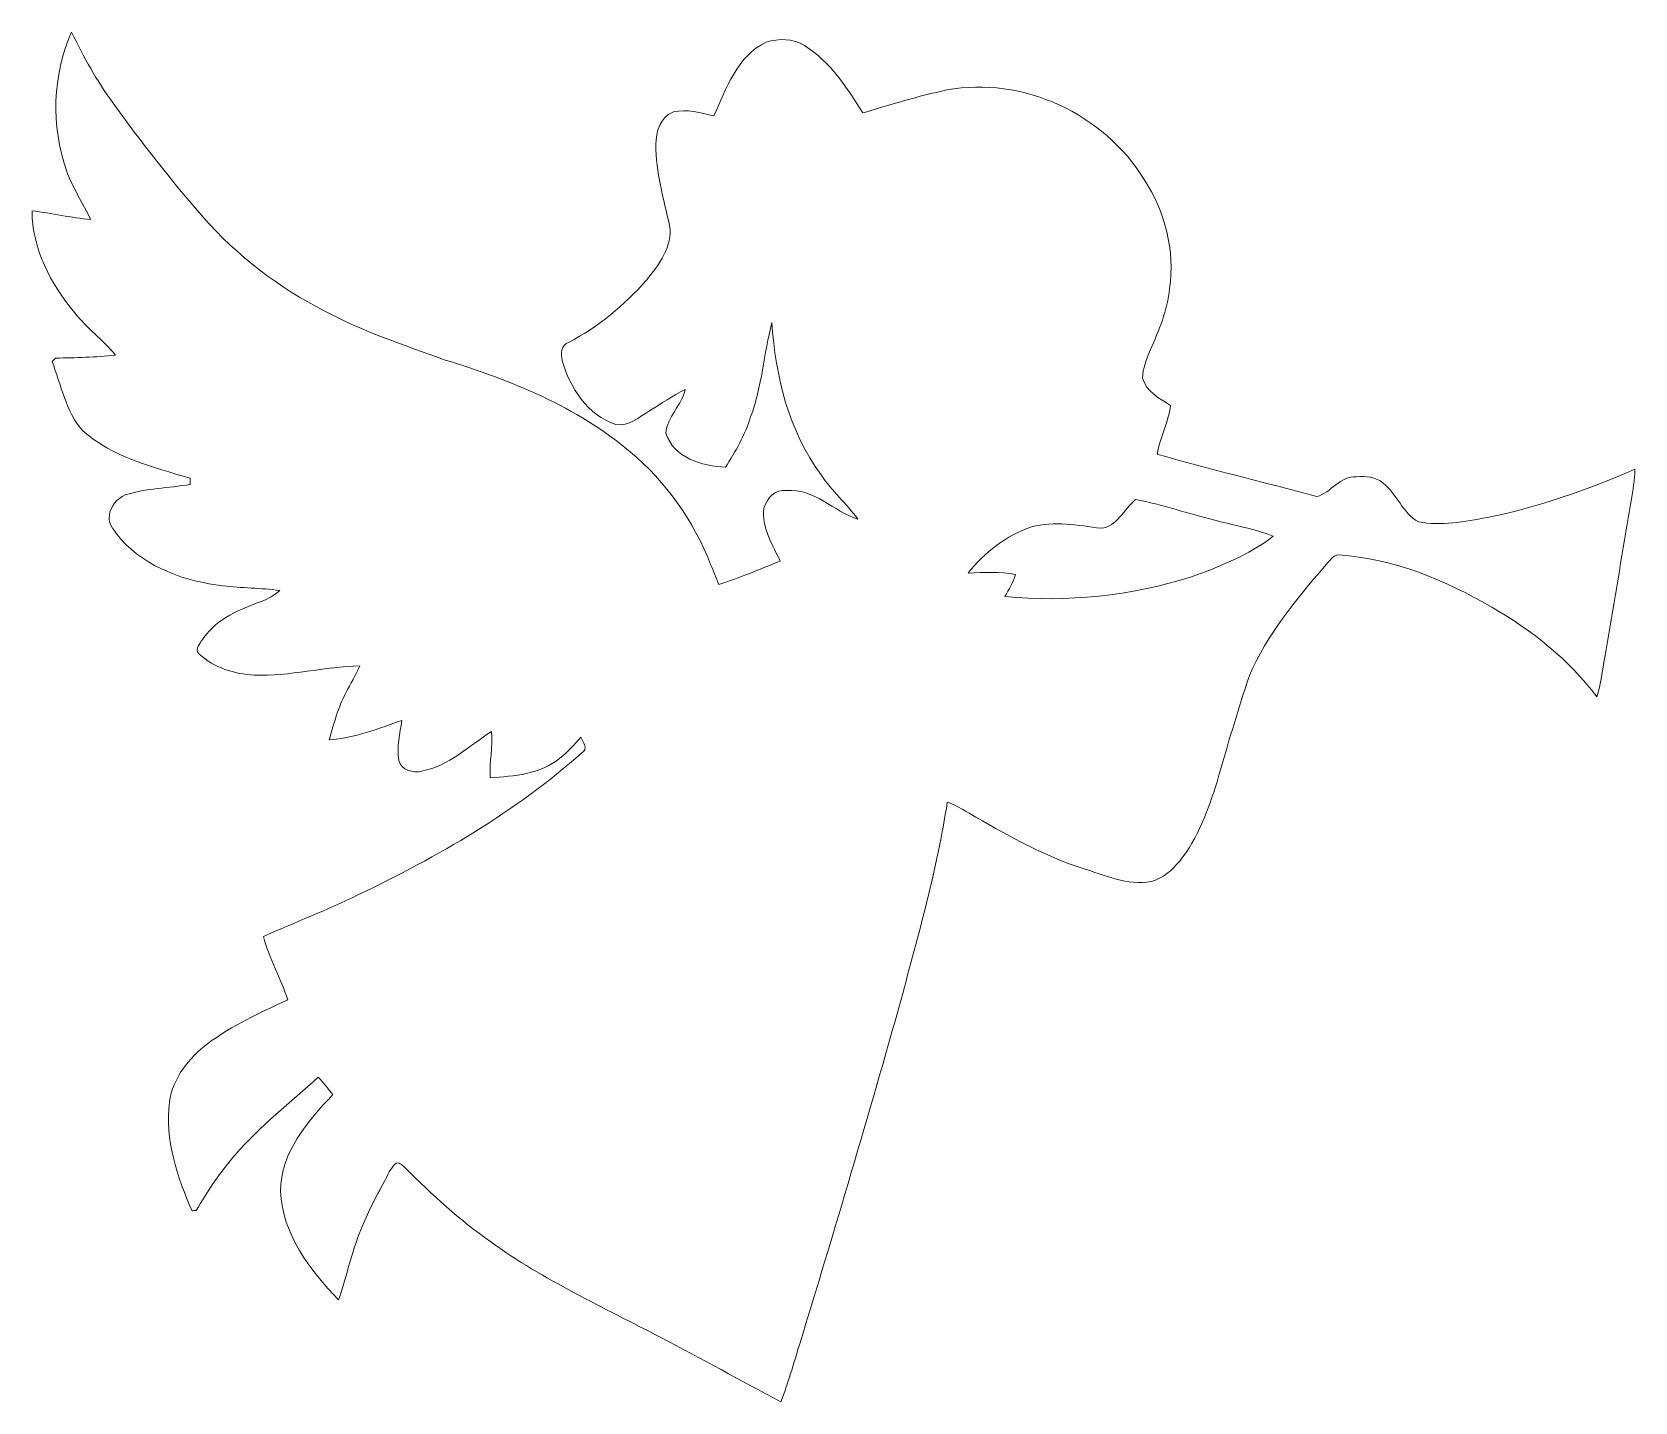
# Model space of a CAD drawing. Header units: centimetres. Extents: x -16.4 to 16.4, y -14 to 14.
import ezdxf

# ---------------------------------------------------------------- set-up
doc = ezdxf.new("R2010")
doc.units = ezdxf.units.CM
doc.header["$MEASUREMENT"] = 0
doc.layers.add('Layer 1', color=7, linetype='Continuous')

msp = doc.modelspace()

# ---------------------------------------------------------------- linework, layer by layer
at = {"layer": 'Layer 1', "color": 252, "lineweight": 9}
for points, knots in [([(-15.6628, 11.1626), (-15.9743, 12.07665), (-15.95243, 13.1057), (-15.55626, 13.99082), (-15.55626, 13.99082), (-15.31496, 13.48388), (-15.03803, 12.99457), (-14.7096, 12.53879), (-14.7096, 12.53879), (-14.13175, 11.73727), (-13.5225, 10.95728), (-12.87303, 10.21256), (-12.87303, 10.21256), (-12.17559, 9.42164), (-11.32716, 8.76582), (-10.38525, 8.29134), (-10.38525, 8.29134), (-9.60525, 7.86871), (-8.75788, 7.59319), (-7.92674, 7.29192), (-7.92674, 7.29192), (-6.58265, 6.87705), (-5.23963, 6.33801), (-4.15519, 5.41867), (-4.15519, 5.41867), (-3.41894, 4.80978), (-2.8552, 4.00156), (-2.50842, 3.11362), (-2.50842, 3.11362), (-2.45374, 2.9771), (-2.39871, 2.83987), (-2.33909, 2.70511), (-2.33909, 2.70511), (-1.9147, 2.84304), (-1.50371, 3.01872), (-1.08955, 3.18347), (-1.08955, 3.18347), (-1.24654, 3.52708), (-1.47161, 3.86857), (-1.42187, 4.26438), (-1.42187, 4.26438), (-1.35978, 4.45806), (-1.19715, 4.66373), (-0.96502, 4.62422), (-0.96502, 4.62422), (-0.39599, 4.67713), (-0.003, 4.20018), (0.49689, 4.04143), (0.49689, 4.04143), (0.26229, 4.35611), (-0.03475, 4.61857), (-0.25523, 4.94454), (-0.25523, 4.94454), (-0.91528, 5.84024), (-1.18621, 6.96243), (-1.25853, 8.05674), (-1.25853, 8.05674), (-1.42575, 7.41892), (-1.45856, 6.75006), (-1.69174, 6.12881), (-1.69174, 6.12881), (-1.80745, 5.76051), (-2.00183, 5.42537), (-2.20609, 5.10047), (-2.20609, 5.10047), (-2.67952, 5.12869), (-3.26795, 5.2892), (-3.42212, 5.79932), (-3.42212, 5.79932), (-3.39566, 6.12775), (-3.10038, 6.36764), (-3.02983, 6.68832), (-3.02983, 6.68832), (-3.28771, 6.56943), (-3.51525, 6.39481), (-3.75902, 6.25123), (-3.75902, 6.25123), (-3.96963, 6.1267), (-4.17988, 5.93126), (-4.44623, 5.97641), (-4.44623, 5.97641), (-5.01879, 6.1648), (-5.38638, 6.72077), (-5.53702, 7.27993), (-5.53702, 7.27993), (-5.57583, 7.40869), (-5.56136, 7.60237), (-5.40967, 7.65281), (-5.40967, 7.65281), (-4.80042, 7.96396), (-4.2702, 8.41234), (-3.81864, 8.92281), (-3.81864, 8.92281), (-3.56676, 9.2389), (-3.27748, 9.60966), (-3.34733, 10.04253), (-3.34733, 10.04253), (-3.47045, 10.58616), (-3.63061, 11.13085), (-3.62743, 11.69353), (-3.62743, 11.69353), (-3.63308, 11.95212), (-3.53113, 12.25833), (-3.26972, 12.35852), (-3.26972, 12.35852), (-2.99243, 12.42766), (-2.71445, 12.33947), (-2.44492, 12.27632), (-2.44492, 12.27632), (-2.18775, 12.83265), (-1.97396, 13.50257), (-1.37636, 13.78197), (-1.37636, 13.78197), (-1.12306, 13.86735), (-0.8232, 13.861), (-0.59319, 13.71354), (-0.59319, 13.71354), (-0.06614, 13.3851), (0.27923, 12.85558), (0.59884, 12.33841), (0.59884, 12.33841), (1.16505, 12.51092), (1.73302, 12.68166), (2.31158, 12.80795), (2.31158, 12.80795), (3.86027, 13.09653), (5.52715, 12.31689), (6.34242, 10.97774), (6.34242, 10.97774), (6.76716, 10.32722), (6.97636, 9.52536), (6.86135, 8.75172), (6.86135, 8.75172), (6.8162, 8.30933), (6.64687, 7.89482), (6.46519, 7.49336), (6.46519, 7.49336), (6.39287, 7.31027), (6.30961, 7.12047), (6.30996, 6.92045), (6.30996, 6.92045), (6.38158, 6.64634), (6.66309, 6.50487), (6.88323, 6.36271), (6.88323, 6.36271), (6.83278, 6.02086), (6.67156, 5.70865), (6.60524, 5.37034), (6.60524, 5.37034), (7.6858, 5.05884), (8.78152, 4.79778), (9.86561, 4.5018), (9.86561, 4.5018), (10.15842, 4.58329), (10.34574, 4.92655), (10.67594, 4.90467), (10.67594, 4.90467), (10.86362, 4.92866), (11.06788, 4.90044), (11.21957, 4.77944), (11.21957, 4.77944), (11.50215, 4.55437), (11.61962, 4.16455), (11.94135, 3.98357), (11.94135, 3.98357), (12.40843, 3.90032), (12.88362, 3.99063), (13.3447, 4.07388), (13.3447, 4.07388), (14.3854, 4.28202), (15.39011, 4.63974), (16.36237, 5.06096), (16.36237, 5.06096), (16.34508, 4.6288), (16.24242, 4.20688), (16.17434, 3.78143), (16.17434, 3.78143), (16.03922, 2.92665), (15.89035, 2.07399), (15.74571, 1.22062), (15.74571, 1.22062), (15.70055, 0.94933), (15.66634, 0.67416), (15.58237, 0.41099), (15.58237, 0.41099), (15.01899, 1.1744), (14.25981, 1.77024), (13.44242, 2.24085), (13.44242, 2.24085), (12.48922, 2.79859), (11.43124, 3.23286), (10.31999, 3.31082), (10.31999, 3.31082), (10.1877, 3.31329), (10.11538, 3.16654), (10.02824, 3.08364), (10.02824, 3.08364), (9.44475, 2.3929), (8.85032, 1.68593), (8.48978, 0.84808), (8.48978, 0.84808), (8.25694, 0.12877), (8.03434, -0.59407), (7.83008, -1.32221), (7.83008, -1.32221), (7.65122, -1.89548), (7.44273, -2.47438), (7.06491, -2.94992), (7.06491, -2.94992), (6.91004, -3.12702), (6.72377, -3.29917), (6.48953, -3.35844), (6.48953, -3.35844), (6.00093, -3.44947), (5.53315, -3.22862), (5.077, -3.08998), (5.077, -3.08998), (4.31007, -2.84162), (3.60522, -2.44686), (2.90883, -2.04893), (2.90883, -2.04893), (2.71869, -1.93676), (2.53312, -1.81221), (2.32357, -1.73884), (2.32357, -1.73884), (2.11649, -3.1055), (1.73373, -4.43619), (1.37989, -5.76969), (1.37989, -5.76969), (0.71914, -8.13153), (0.02135, -10.4828), (-0.69691, -12.82736), (-0.69691, -12.82736), (-0.8158, -13.21682), (-0.93468, -13.60735), (-1.07332, -13.99082), (-1.07332, -13.99082), (-1.89283, -13.55831), (-2.69928, -13.10076), (-3.52372, -12.67672), (-3.52372, -12.67672), (-4.69776, -12.05619), (-5.91837, -11.50479), (-6.99681, -10.72057), (-6.99681, -10.72057), (-7.62864, -10.28207), (-8.19591, -9.75925), (-8.73707, -9.21491), (-8.73707, -9.21491), (-8.79316, -9.17223), (-8.84678, -9.09074), (-8.92651, -9.11084), (-8.92651, -9.11084), (-9.0521, -9.20609), (-9.09902, -9.3659), (-9.17769, -9.49571), (-9.17769, -9.49571), (-9.34243, -9.81711), (-9.52235, -10.13284), (-9.64865, -10.47257), (-9.64865, -10.47257), (-9.84373, -10.93541), (-9.93898, -11.43142), (-10.10514, -11.90449), (-10.10514, -11.90449), (-10.68934, -11.29912), (-11.25625, -10.56288), (-11.288, -9.68799), (-11.288, -9.68799), (-11.29083, -8.89036), (-10.73696, -8.261), (-10.22367, -7.71279), (-10.22367, -7.71279), (-10.31681, -7.58931), (-10.41735, -7.47149), (-10.5186, -7.35472), (-10.5186, -7.35472), (-11.0841, -7.87894), (-11.70358, -8.34708), (-12.20875, -8.93375), (-12.20875, -8.93375), (-12.51144, -9.28864), (-12.78272, -9.67211), (-13.01026, -10.07957), (-13.01026, -10.07957), (-13.03214, -10.08134), (-13.07588, -10.08486), (-13.09775, -10.08663), (-13.09775, -10.08663), (-13.39656, -9.38989), (-13.66185, -8.63354), (-13.55848, -7.86589), (-13.55848, -7.86589), (-13.49075, -7.37412), (-13.1602, -6.96666), (-12.77778, -6.67174), (-12.77778, -6.67174), (-12.27684, -6.30062), (-11.7071, -6.03639), (-11.14336, -5.77709), (-11.14336, -5.77709), (-11.28695, -5.33824), (-11.51943, -4.93253), (-11.63831, -4.48452), (-11.63831, -4.48452), (-10.99943, -4.19452), (-10.34221, -3.94581), (-9.7125, -3.63467), (-9.7125, -3.63467), (-8.07914, -2.85679), (-6.4927, -1.9371), (-5.13662, -0.72989), (-5.13662, -0.72989), (-4.99833, -0.65651), (-5.11616, -0.51011), (-5.15708, -0.41133), (-5.15708, -0.41133), (-5.29748, -0.55809), (-5.41849, -0.72707), (-5.58923, -0.84137), (-5.58923, -0.84137), (-5.98258, -1.16804), (-6.52303, -1.21179), (-7.01269, -1.24001), (-7.01269, -1.24001), (-7.02186, -0.92392), (-6.95871, -0.60889), (-6.98482, -0.2928), (-6.98482, -0.2928), (-7.43814, -0.59337), (-7.85195, -0.99553), (-8.40334, -1.1056), (-8.40334, -1.1056), (-8.5829, -1.15005), (-8.82703, -1.08831), (-8.8743, -0.88547), (-8.8743, -0.88547), (-8.92192, -0.61277), (-8.84925, -0.33831), (-8.81327, -0.06949), (-8.81327, -0.06949), (-9.29516, -0.2413), (-9.77988, -0.42827), (-10.29564, -0.46566), (-10.29564, -0.46566), (-10.20533, -0.13864), (-10.11431, 0.19121), (-9.95697, 0.49319), (-9.95697, 0.49319), (-9.8656, 0.67875), (-9.7506, 0.85196), (-9.67158, 1.04352), (-9.67158, 1.04352), (-10.39442, 1.03047), (-11.10174, 0.82727), (-11.82705, 0.85514), (-11.82705, 0.85514), (-12.23168, 0.87525), (-12.64549, 1.00719), (-12.94888, 1.28341), (-12.94888, 1.28341), (-13.07412, 1.38219), (-12.90514, 1.53635), (-12.85293, 1.62314), (-12.85293, 1.62314), (-12.58093, 2.01754), (-12.11562, 2.1964), (-11.68558, 2.36009), (-11.68558, 2.36009), (-11.54588, 2.40983), (-11.41536, 2.48321), (-11.3067, 2.5841), (-11.3067, 2.5841), (-11.69229, 2.63702), (-12.08211, 2.63349), (-12.4684, 2.679), (-12.4684, 2.679), (-13.23604, 2.77107), (-14.02203, 3.04518), (-14.55049, 3.63291), (-14.55049, 3.63291), (-14.65668, 3.78072), (-14.82354, 3.92325), (-14.78544, 4.12468), (-14.78544, 4.12468), (-14.76639, 4.30672), (-14.62246, 4.457), (-14.46406, 4.53532), (-14.46406, 4.53532), (-14.03473, 4.67537), (-13.57788, 4.67396), (-13.13621, 4.75122), (-13.13621, 4.75122), (-13.13621, 4.78261), (-13.13656, 4.84506), (-13.13656, 4.8761), (-13.13656, 4.8761), (-13.90032, 5.11105), (-14.72053, 5.30049), (-15.33119, 5.85012), (-15.33119, 5.85012), (-15.67726, 6.24629), (-15.77322, 6.78286), (-15.95243, 7.26335), (-15.95243, 7.26335), (-15.9288, 7.28592), (-15.90516, 7.30815), (-15.88152, 7.33073), (-15.88152, 7.33073), (-15.47406, 7.33708), (-15.06661, 7.34625), (-14.66126, 7.39176), (-14.66126, 7.39176), (-14.91456, 7.70538), (-15.24511, 7.94562), (-15.49805, 8.25959), (-15.49805, 8.25959), (-15.98171, 8.84309), (-16.36342, 9.56804), (-16.36236, 10.34133), (-16.36236, 10.34133), (-15.9616, 10.28736), (-15.56614, 10.19952), (-15.16327, 10.15965), (-15.16327, 10.15965), (-15.3266, 10.4955), (-15.53263, 10.81123), (-15.6628, 11.1626), (-15.6628, 11.1626), (-15.6628, 11.1626), (-15.6628, 11.1626), (-15.6628, 11.1626)], [0, 0, 0, 0, 0.00917431, 0.00917431, 0.00917431, 0.00917431, 0.01834862, 0.01834862, 0.01834862, 0.01834862, 0.02752294, 0.02752294, 0.02752294, 0.02752294, 0.03669725, 0.03669725, 0.03669725, 0.03669725, 0.04587156, 0.04587156, 0.04587156, 0.04587156, 0.05504587, 0.05504587, 0.05504587, 0.05504587, 0.06422018, 0.06422018, 0.06422018, 0.06422018, 0.0733945, 0.0733945, 0.0733945, 0.0733945, 0.08256881, 0.08256881, 0.08256881, 0.08256881, 0.09174312, 0.09174312, 0.09174312, 0.09174312, 0.10091743, 0.10091743, 0.10091743, 0.10091743, 0.11009174, 0.11009174, 0.11009174, 0.11009174, 0.11926606, 0.11926606, 0.11926606, 0.11926606, 0.12844037, 0.12844037, 0.12844037, 0.12844037, 0.13761468, 0.13761468, 0.13761468, 0.13761468, 0.14678899, 0.14678899, 0.14678899, 0.14678899, 0.1559633, 0.1559633, 0.1559633, 0.1559633, 0.16513761, 0.16513761, 0.16513761, 0.16513761, 0.17431193, 0.17431193, 0.17431193, 0.17431193, 0.18348624, 0.18348624, 0.18348624, 0.18348624, 0.19266055, 0.19266055, 0.19266055, 0.19266055, 0.20183486, 0.20183486, 0.20183486, 0.20183486, 0.21100917, 0.21100917, 0.21100917, 0.21100917, 0.22018349, 0.22018349, 0.22018349, 0.22018349, 0.2293578, 0.2293578, 0.2293578, 0.2293578, 0.23853211, 0.23853211, 0.23853211, 0.23853211, 0.24770642, 0.24770642, 0.24770642, 0.24770642, 0.25688073, 0.25688073, 0.25688073, 0.25688073, 0.26605505, 0.26605505, 0.26605505, 0.26605505, 0.27522936, 0.27522936, 0.27522936, 0.27522936, 0.28440367, 0.28440367, 0.28440367, 0.28440367, 0.29357798, 0.29357798, 0.29357798, 0.29357798, 0.30275229, 0.30275229, 0.30275229, 0.30275229, 0.31192661, 0.31192661, 0.31192661, 0.31192661, 0.32110092, 0.32110092, 0.32110092, 0.32110092, 0.33027523, 0.33027523, 0.33027523, 0.33027523, 0.33944954, 0.33944954, 0.33944954, 0.33944954, 0.34862385, 0.34862385, 0.34862385, 0.34862385, 0.35779817, 0.35779817, 0.35779817, 0.35779817, 0.36697248, 0.36697248, 0.36697248, 0.36697248, 0.37614679, 0.37614679, 0.37614679, 0.37614679, 0.3853211, 0.3853211, 0.3853211, 0.3853211, 0.39449541, 0.39449541, 0.39449541, 0.39449541, 0.40366972, 0.40366972, 0.40366972, 0.40366972, 0.41284404, 0.41284404, 0.41284404, 0.41284404, 0.42201835, 0.42201835, 0.42201835, 0.42201835, 0.43119266, 0.43119266, 0.43119266, 0.43119266, 0.44036697, 0.44036697, 0.44036697, 0.44036697, 0.44954128, 0.44954128, 0.44954128, 0.44954128, 0.4587156, 0.4587156, 0.4587156, 0.4587156, 0.46788991, 0.46788991, 0.46788991, 0.46788991, 0.47706422, 0.47706422, 0.47706422, 0.47706422, 0.48623853, 0.48623853, 0.48623853, 0.48623853, 0.49541284, 0.49541284, 0.49541284, 0.49541284, 0.50458716, 0.50458716, 0.50458716, 0.50458716, 0.51376147, 0.51376147, 0.51376147, 0.51376147, 0.52293578, 0.52293578, 0.52293578, 0.52293578, 0.53211009, 0.53211009, 0.53211009, 0.53211009, 0.5412844, 0.5412844, 0.5412844, 0.5412844, 0.55045872, 0.55045872, 0.55045872, 0.55045872, 0.55963303, 0.55963303, 0.55963303, 0.55963303, 0.56880734, 0.56880734, 0.56880734, 0.56880734, 0.57798165, 0.57798165, 0.57798165, 0.57798165, 0.58715596, 0.58715596, 0.58715596, 0.58715596, 0.59633028, 0.59633028, 0.59633028, 0.59633028, 0.60550459, 0.60550459, 0.60550459, 0.60550459, 0.6146789, 0.6146789, 0.6146789, 0.6146789, 0.62385321, 0.62385321, 0.62385321, 0.62385321, 0.63302752, 0.63302752, 0.63302752, 0.63302752, 0.64220183, 0.64220183, 0.64220183, 0.64220183, 0.65137615, 0.65137615, 0.65137615, 0.65137615, 0.66055046, 0.66055046, 0.66055046, 0.66055046, 0.66972477, 0.66972477, 0.66972477, 0.66972477, 0.67889908, 0.67889908, 0.67889908, 0.67889908, 0.68807339, 0.68807339, 0.68807339, 0.68807339, 0.69724771, 0.69724771, 0.69724771, 0.69724771, 0.70642202, 0.70642202, 0.70642202, 0.70642202, 0.71559633, 0.71559633, 0.71559633, 0.71559633, 0.72477064, 0.72477064, 0.72477064, 0.72477064, 0.73394495, 0.73394495, 0.73394495, 0.73394495, 0.74311927, 0.74311927, 0.74311927, 0.74311927, 0.75229358, 0.75229358, 0.75229358, 0.75229358, 0.76146789, 0.76146789, 0.76146789, 0.76146789, 0.7706422, 0.7706422, 0.7706422, 0.7706422, 0.77981651, 0.77981651, 0.77981651, 0.77981651, 0.78899083, 0.78899083, 0.78899083, 0.78899083, 0.79816514, 0.79816514, 0.79816514, 0.79816514, 0.80733945, 0.80733945, 0.80733945, 0.80733945, 0.81651376, 0.81651376, 0.81651376, 0.81651376, 0.82568807, 0.82568807, 0.82568807, 0.82568807, 0.83486239, 0.83486239, 0.83486239, 0.83486239, 0.8440367, 0.8440367, 0.8440367, 0.8440367, 0.85321101, 0.85321101, 0.85321101, 0.85321101, 0.86238532, 0.86238532, 0.86238532, 0.86238532, 0.87155963, 0.87155963, 0.87155963, 0.87155963, 0.88073394, 0.88073394, 0.88073394, 0.88073394, 0.88990826, 0.88990826, 0.88990826, 0.88990826, 0.89908257, 0.89908257, 0.89908257, 0.89908257, 0.90825688, 0.90825688, 0.90825688, 0.90825688, 0.91743119, 0.91743119, 0.91743119, 0.91743119, 0.9266055, 0.9266055, 0.9266055, 0.9266055, 0.93577982, 0.93577982, 0.93577982, 0.93577982, 0.94495413, 0.94495413, 0.94495413, 0.94495413, 0.95412844, 0.95412844, 0.95412844, 0.95412844, 0.96330275, 0.96330275, 0.96330275, 0.96330275, 0.97247706, 0.97247706, 0.97247706, 0.97247706, 0.98165138, 0.98165138, 0.98165138, 0.98165138, 1, 1, 1, 1]), ([(5.45483, 3.8541), (4.98775, 3.91478), (4.50974, 4.01215), (4.04337, 3.88127), (4.04337, 3.88127), (3.52831, 3.71017), (3.08099, 3.36551), (2.74973, 2.93935), (2.74973, 2.93935), (3.07217, 2.95805), (3.39849, 2.9711), (3.71775, 2.90901), (3.71775, 2.90901), (3.66625, 2.74956), (3.58017, 2.60562), (3.49974, 2.45957), (3.49974, 2.45957), (4.7722, 2.33892), (6.06972, 2.47474), (7.28963, 2.85751), (7.28963, 2.85751), (7.87947, 3.06917), (8.4739, 3.30659), (8.9752, 3.69077), (8.9752, 3.69077), (8.59314, 3.85128), (8.17863, 3.90737), (7.78316, 4.02344), (7.78316, 4.02344), (7.24094, 4.15044), (6.71425, 4.34058), (6.16603, 4.44007), (6.16603, 4.44007), (5.92932, 4.24851), (5.79067, 3.88056), (5.45483, 3.8541)], [0, 0, 0, 0, 0.1, 0.1, 0.1, 0.1, 0.2, 0.2, 0.2, 0.2, 0.3, 0.3, 0.3, 0.3, 0.4, 0.4, 0.4, 0.4, 0.5, 0.5, 0.5, 0.5, 0.6, 0.6, 0.6, 0.6, 0.7, 0.7, 0.7, 0.7, 0.8, 0.8, 0.8, 0.8, 1, 1, 1, 1])]:
    msp.add_open_spline(points, degree=3, knots=knots, dxfattribs=at)

doc.saveas('drawing.dxf')
